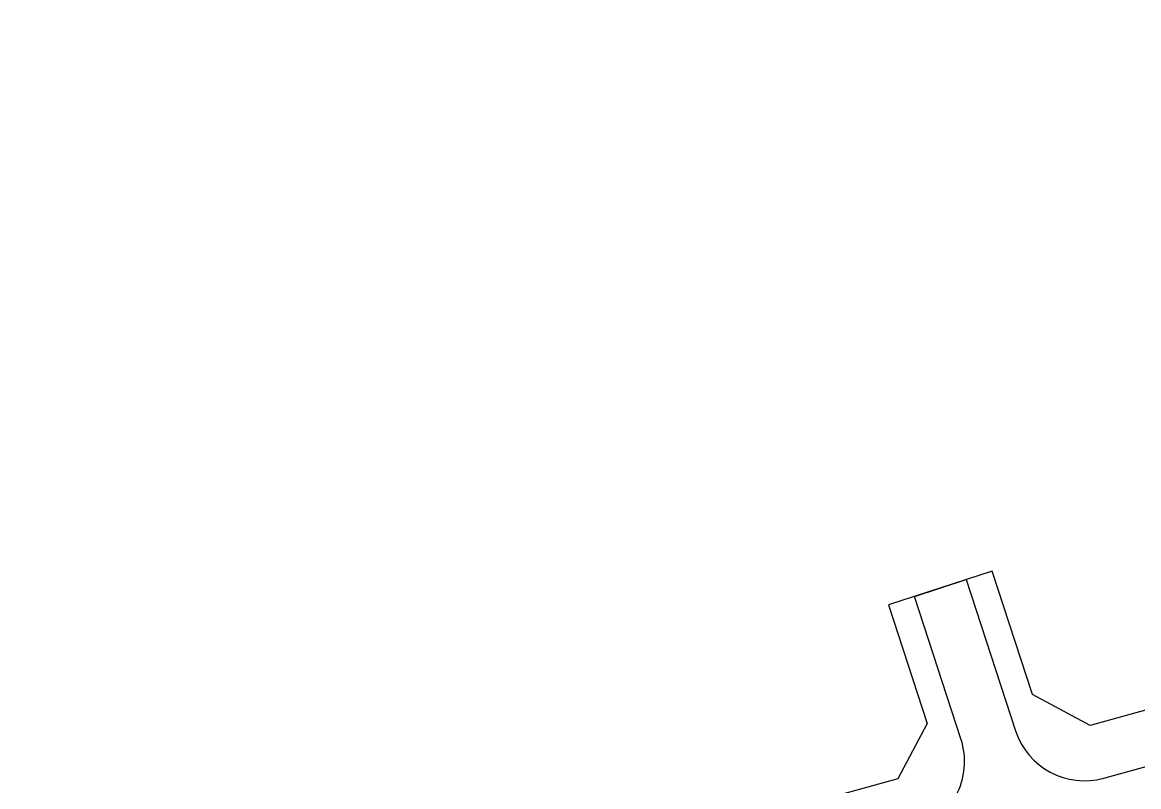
# Model space of a CAD drawing. Header units: metres. Extents: x 568006 to 1139366, y 2064802 to 4131555.
# Drawn here: x 568429.5 to 568552.6, y 2066435.5 to 2066519.7 of the extents above; entities that cross this region are included whole.
import ezdxf
from ezdxf.enums import TextEntityAlignment as Align
from ezdxf.xclip import XClip

# ---------------------------------------------------------------- set-up
doc = ezdxf.new("R2010")
doc.units = ezdxf.units.M
doc.header["$XCLIPFRAME"] = 0
doc.linetypes.add('ACAD_ISO10W100', pattern=[18.5, 12, -3, 0.5, -3])
doc.linetypes.add('HIDDEN', pattern=[0.375, 0.25, -0.125])
for name, color, linetype in [('ghi_chu', 7, 'CONTINUOUS'), ('LogDg', 7, 'CONTINUOUS'), ('LogDg phu', 7, 'CONTINUOUS'), ('TimDg', 222, 'CONTINUOUS'), ('ViaHeS', 32, 'CONTINUOUS'), ('ViaHeSphu', 32, 'CONTINUOUS')]:
    doc.layers.add(name, color=color, linetype=linetype)
doc.layers.add('hung-demlonha', color=7, linetype='CONTINUOUS', lineweight=15)
doc.styles.add('QH1', font='arialbd.ttf', dxfattribs={"width": 0.8})

# ---------------------------------------------------------------- blocks, each defined once
blk = doc.blocks.new('tmbc_khub')
at = {"layer": 'LogDg phu', "linetype": 'HIDDEN', "ltscale": 50}
blk.add_lwpolyline([(-188.525, 501.209), (-193.652, 516.91, 0.4008529), (-203.39, 522.137), (-302.892, 494.62, 0.4150041), (-308.465, 484.756), (-304.314, 469.903)], format="xyb", dxfattribs=at)
at = {"layer": 'TimDg', "linetype": 'ACAD_ISO10W100', "ltscale": 0.75}
blk.add_lwpolyline([(-175.4, 472.813), (-180.256, 485.55), (-226.264, 626.439)], dxfattribs=at)
at = {"layer": 'ViaHeSphu', "linetype": 'HIDDEN', "ltscale": 50}
blk.add_lwpolyline([(-298.535, 471.518), (-302.687, 486.376), (-299.214, 492.524), (-202.806, 519.186), (-196.435, 515.766), (-191.377, 500.278)], dxfattribs=at)
at = {"layer": 'hung-demlonha', "color": 7, "ltscale": 5, "style": 'QH1', "width": 0.65}
for tag, p in [('BT04', (-109.598, 191.643)), ('BT06', (-305.798, 171.199)), ('BT05', (-282.572, 137.244))]:
    blk.add_attdef(tag, text='', height=3.96, rotation=0, dxfattribs=at).set_placement(p, align=Align.CENTER)

msp = doc.modelspace()

# ---------------------------------------------------------------- linework, layer by layer
at = {"layer": 'LogDg'}
msp.add_lwpolyline([(568428.56, 2066403.19), (568527.51, 2066430.56, 0.427702), (568532.98, 2066440.75), (568527.86, 2066456.45), (568533.56, 2066458.31), (568539, 2066441.65, 0.400853), (568548.74, 2066436.43), (568573.58, 2066443.3, 0.437327), (568583.69, 2066462.87), (568583.02, 2066464.71), (568568.93, 2066507.85), (568591.74, 2066515.3), (568605.71, 2066472.53), (568606.57, 2066470.16, 0.429754), (568626.52, 2066461.47, 0.001079), (568633.55, 2066464.46, 0.001474), (568635.14, 2066465.15), (568649.95, 2066471.61, 0.386536), (568654.35, 2066481.42), (568649.18, 2066497.27), (568654.88, 2066499.13), (568659.4, 2066485.29, 0.442444), (568670.21, 2066480.44), (568809.1, 2066540.98, 0.414214)], format="xyb", dxfattribs=at)
at = {"layer": 'ViaHeS', "elevation": 0}
msp.add_lwpolyline([(568723.81, 2066510.35), (568667.61, 2066485.85), (568661.48, 2066488.61), (568657.73, 2066500.06), (568646.33, 2066496.34), (568650.43, 2066483.79), (568647.39, 2066477.04), (568621.56, 2066465.78), (568612.97, 2066469.63), (568597.45, 2066517.16), (568563.23, 2066505.99), (568578.82, 2066458.23), (568574.25, 2066449.71), (568547.22, 2066442.23), (568540.85, 2066445.65), (568536.41, 2066459.24), (568525.01, 2066455.52), (568529.27, 2066442.45), (568526.01, 2066436.36), (568427.93, 2066409.24)], dxfattribs=at)

# ---------------------------------------------------------------- next in the draw order: block references
at = {"layer": 'ghi_chu'}
ref = msp.add_blockref('tmbc_khub', (568716.38, 2065955.24), dxfattribs=at)
XClip(ref).set_block_clipping_path([(-391.9901366149, 0), (0, 477.830198009)])

doc.saveas('drawing.dxf')
